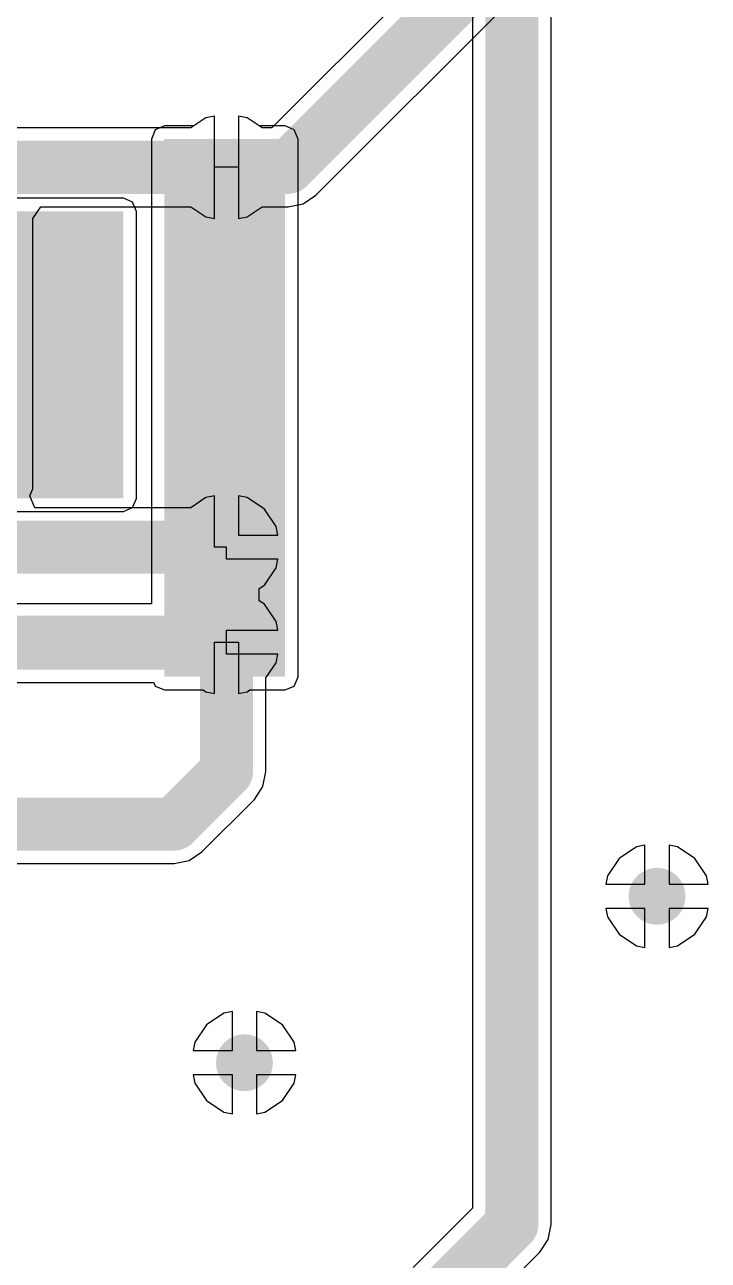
# Model space of a CAD drawing. Header units: millimetres. Extents: x -0.26 to 4.68, y -0.29 to 2.93.
# Drawn here: x 0.289 to 0.572, y 1.156 to 1.668 of the extents above; entities that cross this region are included whole.
import ezdxf

# ---------------------------------------------------------------- set-up
doc = ezdxf.new("R2010")
doc.units = ezdxf.units.MM
doc.header["$MEASUREMENT"] = 0
for name, color, linetype in [('BottomLayer', 5, 'Continuous'), ('BottomPaste', 16, 'Continuous'), ('BottomSolder', 6, 'Continuous'), ('TopLayer', 1, 'Continuous'), ('TopSolder', 216, 'Continuous'), ('ViaHoleLayer', 16, 'Continuous')]:
    doc.layers.add(name, color=color, linetype=linetype)

# ---------------------------------------------------------------- blocks, each defined once
blk = doc.blocks.new('C___0603_B_164')
at = {"layer": 'BottomLayer'}
for points in [[(-0.045, -0.0175), (-0.045, 0.0175), (-0.015, 0.0175), (-0.015, -0.0175)], [(0.015, -0.0175), (0.015, 0.0175), (0.045, 0.0175), (0.045, -0.0175)]]:
    blk.add_hatch(color=5, dxfattribs=at).paths.add_polyline_path(points)
at = {"layer": 'BottomPaste'}
for points in [[(-0.045, -0.0175), (-0.045, 0.0175), (-0.015, 0.0175), (-0.015, -0.0175)], [(0.015, -0.0175), (0.015, 0.0175), (0.045, 0.0175), (0.045, -0.0175)]]:
    blk.add_hatch(color=16, dxfattribs=at).paths.add_polyline_path(points)
at = {"layer": 'BottomSolder'}
for points in [[(-0.04736, -0.01986), (-0.04736, 0.01986), (-0.01264, 0.01986), (-0.01264, -0.01986)], [(0.01264, -0.01986), (0.01264, 0.01986), (0.04736, 0.01986), (0.04736, -0.01986)]]:
    blk.add_hatch(color=6, dxfattribs=at).paths.add_polyline_path(points)
blk = doc.blocks.new('C___0603_B_165')
at = {"layer": 'BottomLayer'}
for points in [[(-0.045, -0.0175), (-0.045, 0.0175), (-0.015, 0.0175), (-0.015, -0.0175)], [(0.015, -0.0175), (0.015, 0.0175), (0.045, 0.0175), (0.045, -0.0175)]]:
    blk.add_hatch(color=5, dxfattribs=at).paths.add_polyline_path(points)
at = {"layer": 'BottomPaste'}
for points in [[(-0.045, -0.0175), (-0.045, 0.0175), (-0.015, 0.0175), (-0.015, -0.0175)], [(0.015, -0.0175), (0.015, 0.0175), (0.045, 0.0175), (0.045, -0.0175)]]:
    blk.add_hatch(color=16, dxfattribs=at).paths.add_polyline_path(points)
at = {"layer": 'BottomSolder'}
for points in [[(-0.04736, -0.01986), (-0.04736, 0.01986), (-0.01264, 0.01986), (-0.01264, -0.01986)], [(0.01264, -0.01986), (0.01264, 0.01986), (0.04736, 0.01986), (0.04736, -0.01986)]]:
    blk.add_hatch(color=6, dxfattribs=at).paths.add_polyline_path(points)

msp = doc.modelspace()

# ---------------------------------------------------------------- hatches: boundary and pattern name
at = {"layer": 'BottomLayer'}
for points in [[(0.34682, 1.398), (0.39682, 1.398), (0.39682, 1.62095), (0.34682, 1.62095)], [(0.08182, 1.47195), (0.32982, 1.47195), (0.32982, 1.59095), (0.08182, 1.59095)]]:
    msp.add_hatch(color=5, dxfattribs=at).paths.add_polyline_path(points)
h = msp.add_hatch(color=5, dxfattribs=at)
edge = h.paths.add_edge_path()
edge.add_arc((0.37256, 1.60921), 0.01181, 0, 360)
h = msp.add_hatch(color=5, dxfattribs=at)
edge = h.paths.add_edge_path()
edge.add_arc((0.37256, 1.45173), 0.01181, 0, 360)
h = msp.add_hatch(color=5, dxfattribs=at)
edge = h.paths.add_edge_path()
edge.add_arc((0.37256, 1.41236), 0.01181, 0, 360)
h = msp.add_hatch(color=5, dxfattribs=at)
edge = h.paths.add_edge_path()
edge.add_arc((0.551, 1.307), 0.01181, 0, 360)
h = msp.add_hatch(color=5, dxfattribs=at)
edge = h.paths.add_edge_path()
edge.add_arc((0.38, 1.238), 0.01181, 0, 360)
at = {"layer": 'BottomSolder'}
h = msp.add_hatch(color=6, dxfattribs=at)
edge = h.paths.add_edge_path()
edge.add_arc((0.37256, 1.60921), 0.00591, 0, 360)
h = msp.add_hatch(color=6, dxfattribs=at)
edge = h.paths.add_edge_path()
edge.add_arc((0.37256, 1.45173), 0.00591, 0, 360)
h = msp.add_hatch(color=6, dxfattribs=at)
edge = h.paths.add_edge_path()
edge.add_arc((0.37256, 1.41236), 0.00591, 0, 360)
h = msp.add_hatch(color=6, dxfattribs=at)
edge = h.paths.add_edge_path()
edge.add_arc((0.551, 1.307), 0.00591, 0, 360)
h = msp.add_hatch(color=6, dxfattribs=at)
edge = h.paths.add_edge_path()
edge.add_arc((0.38, 1.238), 0.00591, 0, 360)
at = {"layer": 'TopLayer'}
h = msp.add_hatch(color=1, dxfattribs=at)
edge = h.paths.add_edge_path()
edge.add_arc((0.37256, 1.60921), 0.01181, 0, 360)
h = msp.add_hatch(color=1, dxfattribs=at)
edge = h.paths.add_edge_path()
edge.add_arc((0.37256, 1.45173), 0.01181, 0, 360)
h = msp.add_hatch(color=1, dxfattribs=at)
edge = h.paths.add_edge_path()
edge.add_arc((0.37256, 1.41236), 0.01181, 0, 360)
h = msp.add_hatch(color=1, dxfattribs=at)
edge = h.paths.add_edge_path()
edge.add_arc((0.551, 1.307), 0.01181, 0, 360)
h = msp.add_hatch(color=1, dxfattribs=at)
edge = h.paths.add_edge_path()
edge.add_arc((0.38, 1.238), 0.01181, 0, 360)
at = {"layer": 'TopSolder'}
h = msp.add_hatch(color=216, dxfattribs=at)
edge = h.paths.add_edge_path()
edge.add_arc((0.37256, 1.60921), 0.00591, 0, 360)
h = msp.add_hatch(color=216, dxfattribs=at)
edge = h.paths.add_edge_path()
edge.add_arc((0.37256, 1.45173), 0.00591, 0, 360)
h = msp.add_hatch(color=216, dxfattribs=at)
edge = h.paths.add_edge_path()
edge.add_arc((0.37256, 1.41236), 0.00591, 0, 360)
h = msp.add_hatch(color=216, dxfattribs=at)
edge = h.paths.add_edge_path()
edge.add_arc((0.551, 1.307), 0.00591, 0, 360)
h = msp.add_hatch(color=216, dxfattribs=at)
edge = h.paths.add_edge_path()
edge.add_arc((0.38, 1.238), 0.00591, 0, 360)
at = {"layer": 'ViaHoleLayer'}
h = msp.add_hatch(color=16, dxfattribs=at)
edge = h.paths.add_edge_path()
edge.add_arc((0.37256, 1.60921), 0.00591, 0, 360)
h = msp.add_hatch(color=16, dxfattribs=at)
edge = h.paths.add_edge_path()
edge.add_arc((0.37256, 1.45173), 0.00591, 0, 360)
h = msp.add_hatch(color=16, dxfattribs=at)
edge = h.paths.add_edge_path()
edge.add_arc((0.37256, 1.41236), 0.00591, 0, 360)
h = msp.add_hatch(color=16, dxfattribs=at)
edge = h.paths.add_edge_path()
edge.add_arc((0.551, 1.307), 0.00591, 0, 360)
h = msp.add_hatch(color=16, dxfattribs=at)
edge = h.paths.add_edge_path()
edge.add_arc((0.38, 1.238), 0.00591, 0, 360)

# ---------------------------------------------------------------- linework, layer by layer
at = {"layer": 'BottomLayer'}
for p, q in [((0.47451, 1.89979), (0.47451, 1.17771)), ((0.50714, 1.17095), (0.50714, 1.89979)), ((0.36405, 1.62975), (0.35897, 1.62636)), ((0.36756, 1.63045), (0.36405, 1.62975)), ((0.36756, 1.60921), (0.36756, 1.63045)), ((0.38107, 1.62975), (0.37756, 1.63045)), ((0.37756, 1.63045), (0.37756, 1.60921)), ((0.38615, 1.62636), (0.38107, 1.62975)), ((0.343, 1.62478), (0.34141, 1.62095)), ((0.34682, 1.62636), (0.343, 1.62478)), ((0.35897, 1.62636), (0.34682, 1.62636)), ((0.39682, 1.62636), (0.38615, 1.62636)), ((0.40065, 1.62478), (0.39682, 1.62636)), ((0.40223, 1.62095), (0.40065, 1.62478)), ((0.34141, 1.62095), (0.34141, 1.42826)), ((0.40223, 1.398), (0.40223, 1.62095)), ((0.37756, 1.60921), (0.36756, 1.60921)), ((0.32982, 1.59636), (0.13474, 1.59636)), ((0.33365, 1.59478), (0.32982, 1.59636)), ((0.33523, 1.59095), (0.33365, 1.59478)), ((0.33523, 1.47195), (0.33523, 1.59095)), ((0.33365, 1.46812), (0.33523, 1.47195)), ((0.26207, 1.46654), (0.32982, 1.46654)), ((0.32982, 1.46654), (0.33365, 1.46812)), ((0.34141, 1.42826), (0.25143, 1.42826)), ((0.36756, 1.39111), (0.36756, 1.41236)), ((0.36756, 1.41236), (0.37756, 1.41236)), ((0.37756, 1.41236), (0.37756, 1.39111)), ((0.09582, 1.39564), (0.34239, 1.39564)), ((0.34239, 1.39564), (0.343, 1.39417)), ((0.343, 1.39417), (0.34682, 1.39259)), ((0.39682, 1.39259), (0.40065, 1.39417)), ((0.40065, 1.39417), (0.40223, 1.398)), ((0.34682, 1.39259), (0.36289, 1.39259)), ((0.36289, 1.39259), (0.36405, 1.39181)), ((0.36405, 1.39181), (0.36756, 1.39111)), ((0.37756, 1.39111), (0.38107, 1.39181)), ((0.38107, 1.39181), (0.38223, 1.39259)), ((0.38223, 1.39259), (0.39682, 1.39259)), ((0.54249, 1.32755), (0.53528, 1.32272)), ((0.546, 1.32824), (0.54249, 1.32755)), ((0.546, 1.312), (0.546, 1.32824)), ((0.55951, 1.32755), (0.556, 1.32824)), ((0.556, 1.32824), (0.556, 1.312)), ((0.56672, 1.32272), (0.55951, 1.32755)), ((0.53528, 1.32272), (0.53045, 1.31551)), ((0.57155, 1.31551), (0.56672, 1.32272)), ((0.53045, 1.31551), (0.52976, 1.312)), ((0.52976, 1.312), (0.546, 1.312)), ((0.556, 1.312), (0.57224, 1.312)), ((0.57224, 1.312), (0.57155, 1.31551)), ((0.546, 1.302), (0.52976, 1.302)), ((0.52976, 1.302), (0.53045, 1.29849)), ((0.546, 1.28576), (0.546, 1.302)), ((0.57224, 1.302), (0.556, 1.302)), ((0.556, 1.302), (0.556, 1.28576)), ((0.57155, 1.29849), (0.57224, 1.302)), ((0.53045, 1.29849), (0.53528, 1.29128)), ((0.56672, 1.29128), (0.57155, 1.29849)), ((0.53528, 1.29128), (0.54249, 1.28645)), ((0.55951, 1.28645), (0.56672, 1.29128)), ((0.54249, 1.28645), (0.546, 1.28576)), ((0.556, 1.28576), (0.55951, 1.28645)), ((0.37149, 1.25855), (0.36428, 1.25372)), ((0.375, 1.25924), (0.37149, 1.25855)), ((0.375, 1.243), (0.375, 1.25924)), ((0.38851, 1.25855), (0.385, 1.25924)), ((0.385, 1.25924), (0.385, 1.243)), ((0.39572, 1.25372), (0.38851, 1.25855)), ((0.36428, 1.25372), (0.35945, 1.24651)), ((0.40055, 1.24651), (0.39572, 1.25372)), ((0.35945, 1.24651), (0.35876, 1.243)), ((0.40124, 1.243), (0.40055, 1.24651)), ((0.35876, 1.243), (0.375, 1.243)), ((0.385, 1.243), (0.40124, 1.243)), ((0.375, 1.233), (0.35876, 1.233)), ((0.35876, 1.233), (0.35945, 1.22949)), ((0.35945, 1.22949), (0.36428, 1.22228)), ((0.375, 1.21676), (0.375, 1.233)), ((0.40124, 1.233), (0.385, 1.233)), ((0.385, 1.233), (0.385, 1.21676)), ((0.39572, 1.22228), (0.40055, 1.22949)), ((0.40055, 1.22949), (0.40124, 1.233)), ((0.36428, 1.22228), (0.37149, 1.21745)), ((0.38851, 1.21745), (0.39572, 1.22228)), ((0.37149, 1.21745), (0.375, 1.21676)), ((0.385, 1.21676), (0.38851, 1.21745)), ((0.47451, 1.17771), (0.44988, 1.15308)), ((0.50589, 1.16471), (0.50714, 1.17095)), ((0.50236, 1.15941), (0.50589, 1.16471)), ((0.46818, 1.12523), (0.50236, 1.15941))]:
    msp.add_line(p, q, dxfattribs=at)
at = {"layer": 'BottomLayer', "const_width": 0.022}
for points in [[(0.49082, 1.17095), (0.49082, 1.90395)], [(0.09582, 1.41195), (0.37215, 1.41195)], [(0.37215, 1.41195), (0.37256, 1.41236)], [(0.45664, 1.13677), (0.49082, 1.17095)]]:
    msp.add_lwpolyline(points, dxfattribs=at)
at = {"layer": 'BottomLayer', "const_width": 0.011}
for points in [[(0.36665, 1.41195, 1), (0.37765, 1.41195, 1)], [(0.36665, 1.41195, 1), (0.37765, 1.41195, 1)], [(0.36706, 1.41236, 1), (0.37806, 1.41236, 1)], [(0.48532, 1.17095, 1), (0.49632, 1.17095, 1)], [(0.48532, 1.17095, 1), (0.49632, 1.17095, 1)]]:
    msp.add_lwpolyline(points, format="xyb", close=True, dxfattribs=at)
at = {"layer": 'TopLayer'}
for p, q in [((0.50929, 1.74348), (0.39133, 1.62552)), ((0.40962, 1.59767), (0.52758, 1.71564)), ((0.36405, 1.62975), (0.35772, 1.62552)), ((0.36756, 1.63045), (0.36405, 1.62975)), ((0.36756, 1.60921), (0.36756, 1.63045)), ((0.38107, 1.62975), (0.37756, 1.63045)), ((0.37756, 1.63045), (0.37756, 1.60921)), ((0.38741, 1.62552), (0.38107, 1.62975)), ((0.35772, 1.62552), (0.26419, 1.62552)), ((0.39133, 1.62552), (0.38741, 1.62552)), ((0.36756, 1.58796), (0.36756, 1.60921)), ((0.37756, 1.60921), (0.37756, 1.58796)), ((0.39808, 1.59289), (0.40433, 1.59414)), ((0.40433, 1.59414), (0.40962, 1.59767)), ((0.29223, 1.58795), (0.2956, 1.59289)), ((0.29223, 1.47595), (0.29223, 1.58795)), ((0.2956, 1.59289), (0.35772, 1.59289)), ((0.35772, 1.59289), (0.36405, 1.58866)), ((0.36405, 1.58866), (0.36756, 1.58796)), ((0.37756, 1.58796), (0.38107, 1.58866)), ((0.38107, 1.58866), (0.38741, 1.59289)), ((0.38741, 1.59289), (0.39808, 1.59289)), ((0.29103, 1.47304), (0.29223, 1.47595)), ((0.2931, 1.46804), (0.29103, 1.47304)), ((0.36405, 1.47227), (0.35772, 1.46804)), ((0.36756, 1.47297), (0.36405, 1.47227)), ((0.36756, 1.45173), (0.36756, 1.47297)), ((0.38107, 1.47227), (0.37756, 1.47297)), ((0.37756, 1.47297), (0.37756, 1.45673)), ((0.38829, 1.46745), (0.38107, 1.47227)), ((0.35772, 1.46804), (0.2931, 1.46804)), ((0.39311, 1.46024), (0.38829, 1.46745)), ((0.39381, 1.45673), (0.39311, 1.46024)), ((0.37756, 1.45673), (0.39381, 1.45673)), ((0.37256, 1.45173), (0.36756, 1.45173)), ((0.37256, 1.44673), (0.37256, 1.45173)), ((0.39381, 1.44673), (0.37256, 1.44673)), ((0.39311, 1.44322), (0.39381, 1.44673)), ((0.38829, 1.436), (0.39311, 1.44322)), ((0.3861, 1.43454), (0.38829, 1.436)), ((0.3861, 1.42954), (0.3861, 1.43454)), ((0.38829, 1.42808), (0.3861, 1.42954)), ((0.39311, 1.42087), (0.38829, 1.42808)), ((0.39381, 1.41736), (0.39311, 1.42087)), ((0.37256, 1.40736), (0.37256, 1.41736)), ((0.37256, 1.41736), (0.39381, 1.41736)), ((0.39381, 1.40736), (0.37256, 1.40736)), ((0.38888, 1.39751), (0.39311, 1.40385)), ((0.39311, 1.40385), (0.39381, 1.40736)), ((0.38888, 1.35869), (0.38888, 1.39751)), ((0.38763, 1.35245), (0.38888, 1.35869)), ((0.3841, 1.34715), (0.38763, 1.35245)), ((0.36236, 1.32541), (0.3841, 1.34715)), ((0.54249, 1.32755), (0.53528, 1.32272)), ((0.546, 1.32824), (0.54249, 1.32755)), ((0.546, 1.312), (0.546, 1.32824)), ((0.55951, 1.32755), (0.556, 1.32824)), ((0.556, 1.32824), (0.556, 1.312)), ((0.56672, 1.32272), (0.55951, 1.32755)), ((0.35082, 1.32064), (0.35707, 1.32188)), ((0.35707, 1.32188), (0.36236, 1.32541)), ((0.53528, 1.32272), (0.53045, 1.31551)), ((0.57155, 1.31551), (0.56672, 1.32272)), ((0.26419, 1.32064), (0.35082, 1.32064)), ((0.53045, 1.31551), (0.52976, 1.312)), ((0.52976, 1.312), (0.546, 1.312)), ((0.556, 1.312), (0.57224, 1.312)), ((0.57224, 1.312), (0.57155, 1.31551)), ((0.546, 1.302), (0.52976, 1.302)), ((0.52976, 1.302), (0.53045, 1.29849)), ((0.546, 1.28576), (0.546, 1.302)), ((0.57224, 1.302), (0.556, 1.302)), ((0.556, 1.302), (0.556, 1.28576)), ((0.57155, 1.29849), (0.57224, 1.302)), ((0.53045, 1.29849), (0.53528, 1.29128)), ((0.56672, 1.29128), (0.57155, 1.29849)), ((0.53528, 1.29128), (0.54249, 1.28645)), ((0.55951, 1.28645), (0.56672, 1.29128)), ((0.54249, 1.28645), (0.546, 1.28576)), ((0.556, 1.28576), (0.55951, 1.28645)), ((0.37149, 1.25855), (0.36428, 1.25372)), ((0.375, 1.25924), (0.37149, 1.25855)), ((0.375, 1.243), (0.375, 1.25924)), ((0.38851, 1.25855), (0.385, 1.25924)), ((0.385, 1.25924), (0.385, 1.243)), ((0.39572, 1.25372), (0.38851, 1.25855)), ((0.36428, 1.25372), (0.35945, 1.24651)), ((0.40055, 1.24651), (0.39572, 1.25372)), ((0.35945, 1.24651), (0.35876, 1.243)), ((0.40124, 1.243), (0.40055, 1.24651)), ((0.35876, 1.243), (0.375, 1.243)), ((0.385, 1.243), (0.40124, 1.243)), ((0.375, 1.233), (0.35876, 1.233)), ((0.35876, 1.233), (0.35945, 1.22949)), ((0.35945, 1.22949), (0.36428, 1.22228)), ((0.375, 1.21676), (0.375, 1.233)), ((0.40124, 1.233), (0.385, 1.233)), ((0.385, 1.233), (0.385, 1.21676)), ((0.39572, 1.22228), (0.40055, 1.22949)), ((0.40055, 1.22949), (0.40124, 1.233)), ((0.36428, 1.22228), (0.37149, 1.21745)), ((0.38851, 1.21745), (0.39572, 1.22228)), ((0.37149, 1.21745), (0.375, 1.21676)), ((0.385, 1.21676), (0.38851, 1.21745))]:
    msp.add_line(p, q, dxfattribs=at)
at = {"layer": 'TopLayer', "const_width": 0.022}
for points in [[(0.39808, 1.60921), (0.52082, 1.73195)], [(0.21482, 1.60921), (0.37256, 1.60921)], [(0.37256, 1.60921), (0.39808, 1.60921)], [(0.21482, 1.45173), (0.37256, 1.45173)], [(0.21482, 1.41236), (0.37256, 1.41236)], [(0.37256, 1.35869), (0.37256, 1.41236)], [(0.35082, 1.33695), (0.37256, 1.35869)], [(0.24682, 1.33695), (0.35082, 1.33695)]]:
    msp.add_lwpolyline(points, dxfattribs=at)
at = {"layer": 'TopLayer', "const_width": 0.011}
for points in [[(0.36706, 1.60921, 1), (0.37806, 1.60921, 1)], [(0.36706, 1.60921, 1), (0.37806, 1.60921, 1)], [(0.39258, 1.60921, 1), (0.40358, 1.60921, 1)], [(0.39258, 1.60921, 1), (0.40358, 1.60921, 1)], [(0.36706, 1.45173, 1), (0.37806, 1.45173, 1)], [(0.36706, 1.41236, 1), (0.37806, 1.41236, 1)], [(0.36706, 1.41236, 1), (0.37806, 1.41236, 1)], [(0.36706, 1.35869, 1), (0.37806, 1.35869, 1)], [(0.36706, 1.35869, 1), (0.37806, 1.35869, 1)], [(0.34532, 1.33695, 1), (0.35632, 1.33695, 1)], [(0.34532, 1.33695, 1), (0.35632, 1.33695, 1)]]:
    msp.add_lwpolyline(points, format="xyb", close=True, dxfattribs=at)

# ---------------------------------------------------------------- block references
for name, p in [('C___0603_B_165', (0.33882, 1.56295)), ('C___0603_B_164', (0.33882, 1.49795))]:
    msp.add_blockref(name, p)

doc.saveas('drawing.dxf')
